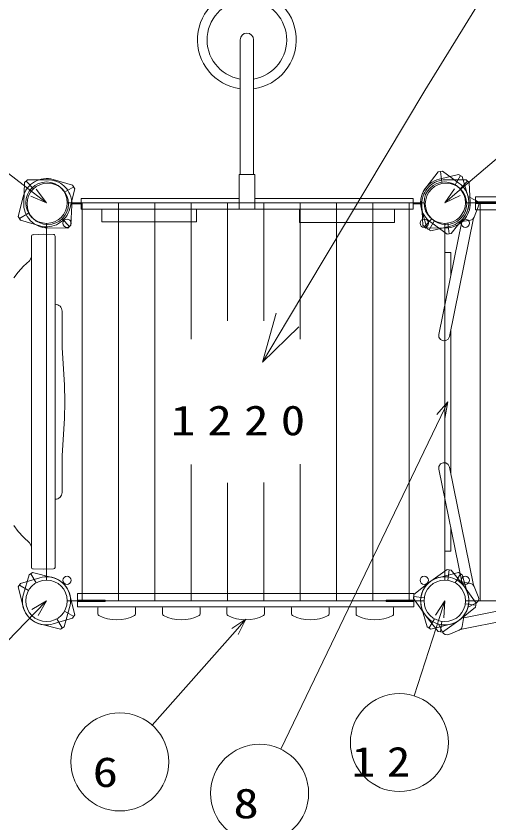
# Model space of a CAD drawing. Units: millimetres on the paper. Extents: x 0 to 420, y -594 to 297.
# Drawn here: x 115.48 to 143.43, y 162.38 to 210.09 of the extents above; entities that cross this region are included whole.
import ezdxf
from ezdxf.enums import TextEntityAlignment as Align

# ---------------------------------------------------------------- set-up
doc = ezdxf.new("R2010")
doc.units = ezdxf.units.MM
for name, color, linetype, lineweight in [('2D', 7, 'Continuous', 13), ('2D_DIMENSION', 7, 'Continuous', 13), ('AM_5', 7, 'Continuous', 13), ('NBWFPA00$0$2D_WFPANEL', 7, 'Continuous', 13), ('TEXT', 7, 'Continuous', 13)]:
    doc.layers.add(name, color=color, linetype=linetype, lineweight=lineweight)
doc.styles.add('ＭＳ ゴシック', font='')
doc.styles.get('ＭＳ ゴシック').set_extended_font_data('MS Gothic')

msp = doc.modelspace()

# ---------------------------------------------------------------- linework, layer by layer
at = {"layer": '2D'}
for p, q in [((128.727, 200.716), (128.727, 208.687)), ((129.524, 208.687), (129.524, 200.716)), ((139.706, 199.938), (140.444, 200.875)), ((139.706, 199.938), (140.444, 200.875)), ((140.444, 200.875), (140.687, 200.909)), ((140.444, 200.875), (140.687, 200.909)), ((140.653, 200.269), (140.565, 200.892)), ((140.653, 200.269), (140.565, 200.892)), ((140.687, 200.909), (141.655, 200.214)), ((140.687, 200.909), (141.655, 200.214)), ((115.985, 200.246), (116.163, 200.415)), ((116.163, 200.415), (117.355, 200.411)), ((118.823, 200.089), (117.679, 200.423)), ((128.665, 198.754), (128.665, 200.716)), ((128.665, 198.673), (128.665, 200.716)), ((128.665, 200.716), (129.586, 200.716)), ((129.586, 200.716), (129.586, 198.754)), ((129.586, 200.716), (129.586, 198.673)), ((142.087, 200.415), (140.895, 200.411)), ((142.265, 200.246), (142.087, 200.415)), ((115.927, 199.055), (115.985, 200.246)), ((116.074, 200.331), (116.507, 199.875)), ((118.34, 199.668), (118.884, 199.983)), ((118.946, 199.876), (118.823, 200.089)), ((142.176, 200.331), (141.743, 199.875)), ((142.322, 199.055), (142.265, 200.246)), ((118.663, 198.718), (118.946, 199.876)), ((115.893, 199.392), (115.61, 198.234)), ((118.504, 199.055), (139.599, 199.055)), ((119.333, 199.042), (118.779, 199.042)), ((119.333, 198.983), (118.786, 198.983)), ((119.333, 199.307), (128.665, 199.307)), ((119.333, 198.673), (119.333, 199.307)), ((119.395, 199.055), (119.395, 175.522)), ((121.542, 199.055), (121.542, 175.508)), ((123.69, 199.055), (123.69, 175.508)), ((125.838, 190.988), (125.838, 199.055)), ((127.985, 192.07), (127.985, 199.055)), ((129.586, 199.307), (138.949, 199.307)), ((130.133, 192.066), (130.133, 199.055)), ((132.281, 190.974), (132.281, 199.055)), ((134.428, 199.055), (134.428, 175.508)), ((136.576, 199.055), (136.576, 175.508)), ((138.724, 199.055), (138.724, 175.522)), ((138.949, 199.307), (138.949, 198.673)), ((138.949, 199.042), (139.474, 199.042)), ((138.949, 198.983), (139.472, 198.983)), ((142.051, 199.055), (163.146, 199.055)), ((142.201, 199.428), (142.662, 199.193)), ((142.201, 199.428), (142.662, 199.193)), ((142.926, 175.508), (142.926, 199.042)), ((118.775, 198.916), (118.718, 197.725)), ((120.553, 198.673), (119.333, 198.673)), ((120.553, 197.917), (120.553, 198.673)), ((126.14, 198.673), (120.553, 198.673)), ((126.14, 198.673), (126.14, 197.917)), ((132.239, 198.673), (126.14, 198.673)), ((132.239, 197.892), (132.239, 198.673)), ((137.851, 198.673), (132.239, 198.673)), ((137.851, 198.673), (137.851, 197.892)), ((138.949, 198.673), (137.851, 198.673)), ((139.474, 198.916), (139.532, 197.725)), ((142.807, 198.806), (142.566, 198.206)), ((142.807, 198.806), (142.566, 198.206)), ((115.61, 198.234), (115.733, 198.021)), ((116.216, 198.442), (115.672, 198.128)), ((115.733, 198.021), (116.877, 197.687)), ((118.629, 197.641), (118.196, 198.097)), ((139.621, 197.641), (140.053, 198.097)), ((142.526, 198.137), (141.104, 191.14)), ((141.944, 198.172), (141.206, 197.236)), ((141.944, 198.172), (141.206, 197.236)), ((142.342, 198.025), (141.745, 197.919)), ((142.342, 198.025), (141.745, 197.919)), ((117.278, 176.734), (117.278, 197.829)), ((118.54, 197.556), (117.348, 197.56)), ((118.718, 197.725), (118.54, 197.556)), ((126.14, 197.917), (120.553, 197.917)), ((137.851, 197.892), (132.239, 197.892)), ((139.532, 197.725), (139.709, 197.556)), ((139.709, 197.556), (140.902, 197.56)), ((140.963, 197.201), (139.995, 197.896)), ((140.963, 197.201), (139.995, 197.896)), ((140.473, 191.268), (141.828, 197.933)), ((140.825, 197.829), (140.825, 176.734)), ((140.825, 176.734), (140.825, 197.829)), ((140.997, 197.841), (141.085, 197.218)), ((140.997, 197.841), (141.085, 197.218)), ((116.381, 197.074), (116.381, 177.489)), ((116.484, 197.163), (117.083, 197.185)), ((117.083, 197.185), (117.684, 197.169)), ((117.785, 177.484), (117.785, 197.077)), ((140.825, 193.001), (140.825, 197.301)), ((141.206, 197.236), (140.963, 197.201)), ((141.206, 197.236), (140.963, 197.201)), ((140.825, 196.112), (141.192, 196.112)), ((141.192, 194.806), (141.192, 196.112)), ((116.275, 195.616), (115.909, 195.299)), ((116.383, 195.835), (116.275, 195.616)), ((115.909, 195.299), (115.611, 194.952)), ((115.611, 194.952), (115.353, 194.607)), ((118.197, 192.645), (118.197, 190.461)), ((141.192, 182.991), (141.192, 191.572)), ((140.481, 191.102), (140.473, 191.268)), ((140.573, 190.961), (140.481, 191.102)), ((140.725, 190.888), (140.573, 190.961)), ((140.89, 190.899), (140.725, 190.888)), ((140.825, 183.668), (140.825, 190.895)), ((140.825, 183.668), (140.825, 190.895)), ((141.028, 190.991), (140.89, 190.899)), ((141.104, 191.14), (141.028, 190.991)), ((118.197, 190.461), (118.332, 188.279)), ((118.332, 188.279), (118.37, 187.282)), ((118.37, 187.282), (118.332, 186.284)), ((118.332, 186.284), (118.197, 184.1)), ((118.197, 184.1), (118.197, 181.918)), ((125.838, 183.575), (125.838, 175.508)), ((132.281, 183.589), (132.281, 175.508)), ((140.481, 183.461), (140.473, 183.295)), ((140.473, 183.295), (141.828, 176.63)), ((140.573, 183.602), (140.481, 183.461)), ((140.725, 183.675), (140.573, 183.602)), ((140.89, 183.664), (140.725, 183.675)), ((141.028, 183.572), (140.89, 183.664)), ((141.104, 183.423), (141.028, 183.572)), ((142.526, 176.427), (141.104, 183.423)), ((127.985, 182.493), (127.985, 175.508)), ((130.133, 182.497), (130.133, 175.508)), ((140.825, 177.263), (140.825, 181.562)), ((115.611, 179.611), (115.353, 179.956)), ((115.909, 179.264), (115.611, 179.611)), ((141.192, 178.451), (141.192, 179.757)), ((116.275, 178.947), (115.909, 179.264)), ((116.383, 178.728), (116.275, 178.947)), ((140.825, 178.451), (141.192, 178.451)), ((116.484, 177.4), (117.083, 177.375)), ((117.083, 177.375), (117.684, 177.394)), ((140.963, 177.362), (139.995, 176.667)), ((140.963, 177.362), (139.995, 176.667)), ((141.206, 177.328), (140.963, 177.362)), ((141.206, 177.328), (140.963, 177.362)), ((140.997, 176.722), (141.085, 177.345)), ((140.997, 176.722), (141.085, 177.345)), ((141.944, 176.391), (141.206, 177.328)), ((141.944, 176.391), (141.206, 177.328)), ((115.733, 176.542), (115.61, 176.329)), ((116.877, 176.876), (115.733, 176.542)), ((139.942, 176.627), (139.006, 175.889)), ((139.942, 176.627), (139.006, 175.889)), ((142.342, 176.538), (141.745, 176.644)), ((142.342, 176.538), (141.745, 176.644)), ((115.61, 176.329), (115.893, 175.171)), ((116.216, 176.121), (115.672, 176.435)), ((142.679, 175.37), (141.984, 176.338)), ((142.679, 175.37), (141.984, 176.338)), ((142.807, 175.758), (142.566, 176.357)), ((142.807, 175.758), (142.566, 176.357)), ((118.946, 174.687), (118.663, 175.845)), ((139.006, 175.889), (138.971, 175.646)), ((139.006, 175.889), (138.971, 175.646)), ((138.971, 175.646), (139.666, 174.678)), ((138.971, 175.646), (139.666, 174.678)), ((139.611, 175.68), (138.988, 175.768)), ((139.611, 175.68), (138.988, 175.768)), ((148.612, 175.86), (141.947, 174.505)), ((139.599, 175.508), (118.504, 175.508)), ((141.708, 174.389), (142.645, 175.127)), ((141.708, 174.389), (142.645, 175.127)), ((141.744, 173.807), (148.74, 175.229)), ((142.039, 175.336), (142.662, 175.248)), ((142.039, 175.336), (142.662, 175.248)), ((163.146, 175.508), (142.051, 175.508)), ((142.201, 175.135), (142.662, 175.37)), ((142.201, 175.135), (142.662, 175.37)), ((142.58, 175.508), (146.879, 175.508)), ((142.645, 175.127), (142.679, 175.37)), ((142.645, 175.127), (142.679, 175.37)), ((118.34, 174.895), (118.884, 174.581)), ((118.823, 174.474), (118.946, 174.687)), ((139.706, 174.625), (140.444, 173.689)), ((139.706, 174.625), (140.444, 173.689)), ((117.679, 174.14), (118.823, 174.474)), ((140.653, 174.294), (140.565, 173.671)), ((140.653, 174.294), (140.565, 173.671)), ((140.687, 173.654), (141.655, 174.349)), ((140.687, 173.654), (141.655, 174.349)), ((141.855, 173.991), (141.961, 174.588)), ((141.855, 173.991), (141.961, 174.588)), ((140.444, 173.689), (140.687, 173.654)), ((140.444, 173.689), (140.687, 173.654)), ((140.452, 174.132), (140.687, 173.671)), ((140.452, 174.132), (140.687, 173.671)), ((141.075, 173.526), (141.674, 173.767)), ((141.075, 173.526), (141.674, 173.767))]:
    msp.add_line(p, q, dxfattribs=at)
for centre, radius in [((117.278, 199.055), 1.226), ((117.278, 199.055), 1.226), ((117.278, 199.055), 1.226), ((117.351, 198.986), 1.226), ((140.825, 199.055), 1.226), ((140.825, 199.055), 1.226), ((140.825, 199.055), 1.226), ((140.825, 199.055), 1.226), ((140.825, 199.055), 1.226), ((140.898, 198.986), 1.226), ((118.492, 197.841), 0.245), ((139.611, 197.841), 0.245), ((142.039, 197.841), 0.245), ((117.278, 175.508), 1.226), ((117.278, 175.508), 1.226), ((117.278, 175.508), 1.226), ((118.492, 176.722), 0.245), ((139.611, 176.722), 0.245), ((140.825, 175.508), 1.226), ((140.825, 175.508), 1.226), ((140.825, 175.508), 1.226), ((140.825, 175.508), 1.226), ((140.825, 175.508), 1.226), ((140.825, 175.508), 1.226), ((140.825, 175.508), 1.226), ((142.039, 176.722), 0.245)]:
    msp.add_circle(centre, radius, dxfattribs=at)
for centre, radius, start, end in [((129.125, 208.687), 2.921, 277.8417, 262.1601), ((129.125, 208.687), 2.353, 279.7547, 260.254), ((129.125, 208.687), 0.398, 0, 180), ((117.278, 199.055), 1.426, 73.6632, 166.3368), ((117.351, 198.986), 1.426, 63.6559, 89.8668), ((140.898, 198.986), 1.426, 90.1332, 116.3441), ((117.424, 199.055), 1.331, 21.9118, 65.1481), ((140.825, 199.055), 1.426, 141.7205, 234.3832), ((140.825, 199.055), 1.426, 141.7205, 234.3832), ((140.825, 199.055), 1.331, 114.8519, 158.0882), ((140.825, 199.055), 1.426, 321.715, 54.3887), ((140.825, 199.055), 1.426, 321.715, 54.3887), ((117.351, 198.986), 1.426, 357.1931, 23.4039), ((140.898, 198.986), 1.426, 156.5961, 182.8069), ((117.351, 198.986), 1.426, 177.1986, 269.8613), ((140.898, 198.986), 1.426, 270.1387, 2.8014), ((142.523, 198.92), 0.307, 338.0519, 63.0519), ((142.523, 198.92), 0.307, 338.0519, 63.0519), ((117.278, 199.055), 1.426, 253.6687, 346.3313), ((142.291, 198.317), 0.297, 280.0519, 338.0519), ((142.291, 198.317), 0.297, 280.0519, 338.0519), ((116.48, 197.064), 0.0996, 87.7432, 174.2003), ((117.689, 197.074), 0.0953, 1.8349, 93.0041), ((117.792, 192.644), 0.405, 0.154, 90.9881), ((117.798, 181.916), 0.399, 268.1395, 0.3327), ((116.474, 177.493), 0.0935, 182.1656, 275.8909), ((117.689, 177.49), 0.0955, 267.0295, 356.4295), ((117.278, 175.508), 1.426, 13.6687, 106.3313), ((140.825, 175.508), 1.426, 125.6168, 218.2795), ((140.825, 175.508), 1.426, 125.6168, 218.2795), ((140.825, 175.508), 1.426, 35.6168, 128.2795), ((140.825, 175.508), 1.426, 35.6168, 128.2795), ((142.291, 176.246), 0.297, 21.9481, 79.9481), ((142.291, 176.246), 0.297, 21.9481, 79.9481), ((140.825, 175.508), 1.426, 305.6113, 38.285), ((140.825, 175.508), 1.426, 305.6113, 38.285), ((142.523, 175.643), 0.307, 296.9481, 21.9481), ((142.523, 175.643), 0.307, 296.9481, 21.9481), ((117.278, 175.508), 1.426, 193.6632, 286.3368), ((140.825, 175.508), 1.426, 215.6113, 308.285), ((140.825, 175.508), 1.426, 215.6113, 308.285), ((140.96, 173.81), 0.307, 206.9481, 291.9481), ((140.96, 173.81), 0.307, 206.9481, 291.9481), ((141.563, 174.042), 0.297, 291.9481, 349.9481), ((141.563, 174.042), 0.297, 291.9481, 349.9481)]:
    msp.add_arc(centre, radius, start, end, dxfattribs=at)
at = {"layer": '2D_DIMENSION'}
for p, q in [((139.653, 205.69), (143.097, 211.282)), ((131.528, 192.116), (139.653, 205.69)), ((130.04, 189.63), (130.862, 192.514)), ((130.04, 189.63), (131.528, 192.116)), ((132.194, 191.717), (130.04, 189.63))]:
    msp.add_line(p, q, dxfattribs=at)
at = {"layer": 'AM_5'}
for p, q in [((147.237, 204.518), (141.56, 199.681)), ((111.097, 203.792), (116.512, 199.642)), ((116.354, 199.437), (117.278, 199.055)), ((116.512, 199.642), (117.278, 199.055)), ((117.278, 199.055), (116.669, 199.848)), ((141.392, 199.878), (140.825, 199.055)), ((141.56, 199.681), (140.825, 199.055)), ((140.825, 199.055), (141.728, 199.484)), ((141.012, 187.283), (140.36, 186.525)), ((140.593, 186.413), (141.012, 187.283)), ((140.827, 186.3), (141.012, 187.283)), ((131.133, 166.737), (140.593, 186.413)), ((117.278, 175.508), (116.419, 174.996)), ((116.605, 174.816), (117.278, 175.508)), ((116.79, 174.635), (117.278, 175.508)), ((140.825, 175.508), (140.284, 174.667)), ((140.531, 174.588), (140.825, 175.508)), ((140.777, 174.509), (140.825, 175.508)), ((110.817, 168.865), (116.605, 174.816)), ((129.062, 174.419), (128.229, 173.866)), ((128.423, 173.695), (129.062, 174.419)), ((128.617, 173.524), (129.062, 174.419)), ((139.025, 169.885), (140.531, 174.588)), ((123.53, 168.152), (128.423, 173.695))]:
    msp.add_line(p, q, dxfattribs=at)
for centre in [(138.143, 167.125), (121.613, 165.98), (129.877, 164.126)]:
    msp.add_circle(centre, 2.897, dxfattribs=at)
at = {"layer": 'NBWFPA00$0$2D_WFPANEL'}
for p, q in [((141.646, 200.723), (140.488, 200.44)), ((141.753, 200.662), (141.438, 200.117)), ((141.859, 200.6), (141.646, 200.723)), ((142.193, 199.456), (141.859, 200.6)), ((142.644, 199.055), (142.251, 199.055)), ((162.537, 199.403), (142.644, 199.403)), ((142.644, 198.63), (142.644, 199.403)), ((142.644, 199.103), (144.286, 199.103)), ((142.644, 199.007), (144.286, 199.007)), ((139.457, 198.654), (139.791, 197.51)), ((162.537, 198.63), (142.644, 198.63)), ((139.898, 197.449), (140.212, 197.993)), ((140.004, 197.387), (141.162, 197.67)), ((139.791, 197.51), (140.004, 197.387)), ((115.91, 175.909), (116.244, 177.053)), ((116.244, 177.053), (116.457, 177.176)), ((116.351, 177.114), (116.665, 176.57)), ((116.457, 177.176), (117.615, 176.893)), ((141.646, 177.176), (140.488, 176.893)), ((141.753, 177.114), (141.438, 176.57)), ((141.859, 177.053), (141.646, 177.176)), ((142.193, 175.909), (141.859, 177.053)), ((119.113, 175.933), (139.006, 175.933)), ((119.113, 175.933), (119.113, 175.16)), ((139.006, 175.933), (139.006, 175.16)), ((118.646, 175.107), (118.312, 173.963)), ((118.704, 175.508), (119.113, 175.508)), ((119.113, 175.556), (120.754, 175.556)), ((119.113, 175.46), (120.754, 175.46)), ((119.113, 175.16), (139.006, 175.16)), ((120.32, 174.729), (120.32, 175.102)), ((120.754, 175.556), (120.754, 175.46)), ((122.541, 174.729), (122.541, 175.102)), ((124.134, 174.729), (124.134, 175.102)), ((126.355, 174.729), (126.355, 175.102)), ((127.949, 174.729), (127.949, 175.102)), ((130.17, 174.729), (130.17, 175.102)), ((131.763, 174.729), (131.763, 175.102)), ((133.984, 174.729), (133.984, 175.102)), ((135.578, 174.729), (135.578, 175.102)), ((139.006, 175.556), (137.364, 175.556)), ((137.364, 175.556), (137.364, 175.46)), ((139.006, 175.46), (137.364, 175.46)), ((137.799, 174.729), (137.799, 175.102)), ((139.006, 175.508), (139.399, 175.508)), ((139.457, 175.107), (139.791, 173.963)), ((118.205, 173.902), (117.891, 174.446)), ((139.898, 173.902), (140.212, 174.446)), ((118.099, 173.84), (116.941, 174.123)), ((118.312, 173.963), (118.099, 173.84)), ((139.791, 173.963), (140.004, 173.84)), ((140.004, 173.84), (141.162, 174.123))]:
    msp.add_line(p, q, dxfattribs=at)
for centre in [(140.825, 199.055), (117.278, 175.508), (140.825, 175.508)]:
    msp.add_circle(centre, 1.226, dxfattribs=at)
for centre, radius, start, end in [((140.825, 199.055), 1.426, 103.6632, 196.3368), ((140.825, 199.055), 1.426, 283.6687, 16.3313), ((117.278, 175.508), 1.426, 343.6687, 76.3313), ((140.825, 175.508), 1.426, 103.6687, 196.3313), ((117.278, 175.508), 1.426, 163.6632, 256.3368), ((140.825, 175.508), 1.426, 283.6632, 16.3368), ((120.378, 175.102), 0.0579, 90, 180), ((122.483, 175.102), 0.0579, 360, 90), ((124.192, 175.102), 0.0579, 90, 180), ((126.297, 175.102), 0.0579, 360, 90), ((128.007, 175.102), 0.0579, 90, 180), ((130.112, 175.102), 0.0579, 360, 90), ((131.821, 175.102), 0.0579, 90, 180), ((133.926, 175.102), 0.0579, 360, 90), ((135.635, 175.102), 0.0579, 90, 180), ((137.741, 175.102), 0.0579, 0, 90), ((120.416, 174.729), 0.0966, 180, 242.8371), ((121.43, 176.705), 2.318, 242.8371, 297.1629), ((122.444, 174.729), 0.0966, 297.1629, 0), ((124.231, 174.729), 0.0966, 180, 242.8371), ((125.245, 176.705), 2.318, 242.8371, 297.1629), ((126.259, 174.729), 0.0966, 297.1629, 0), ((128.045, 174.729), 0.0966, 180, 242.8371), ((129.059, 176.705), 2.318, 242.8371, 297.1629), ((130.073, 174.729), 0.0966, 297.1629, 0), ((131.86, 174.729), 0.0966, 180, 242.8371), ((132.874, 176.705), 2.318, 242.8371, 297.1629), ((133.888, 174.729), 0.0966, 297.1629, 0), ((135.674, 174.729), 0.0966, 180, 242.8371), ((136.688, 176.705), 2.318, 242.8371, 297.1629), ((137.702, 174.729), 0.0966, 297.1629, 0)]:
    msp.add_arc(centre, radius, start, end, dxfattribs=at)

# ---------------------------------------------------------------- texts
at = {"layer": 'AM_5', "style": 'ＭＳ ゴシック', "width": 1.25}
for s, p in [('6', (120.004, 163.968)), ('8', (128.325, 162.114))]:
    msp.add_text(s, height=1.77, dxfattribs=at).set_placement(p, align=Align.BOTTOM_LEFT)
at = {"layer": 'AM_5', "insert": (135.326, 165.113), "char_height": 1.77, "attachment_point": 7, "style": 'ＭＳ ゴシック'}
msp.add_mtext('\\T1.5;\\W1.15;12', dxfattribs=at)
at = {"layer": 'TEXT', "insert": (124.626, 185.27), "char_height": 1.77, "attachment_point": 7, "style": 'ＭＳ ゴシック'}
msp.add_mtext('\\T1.5;\\W1.2;1220', dxfattribs=at)

doc.saveas('drawing.dxf')
